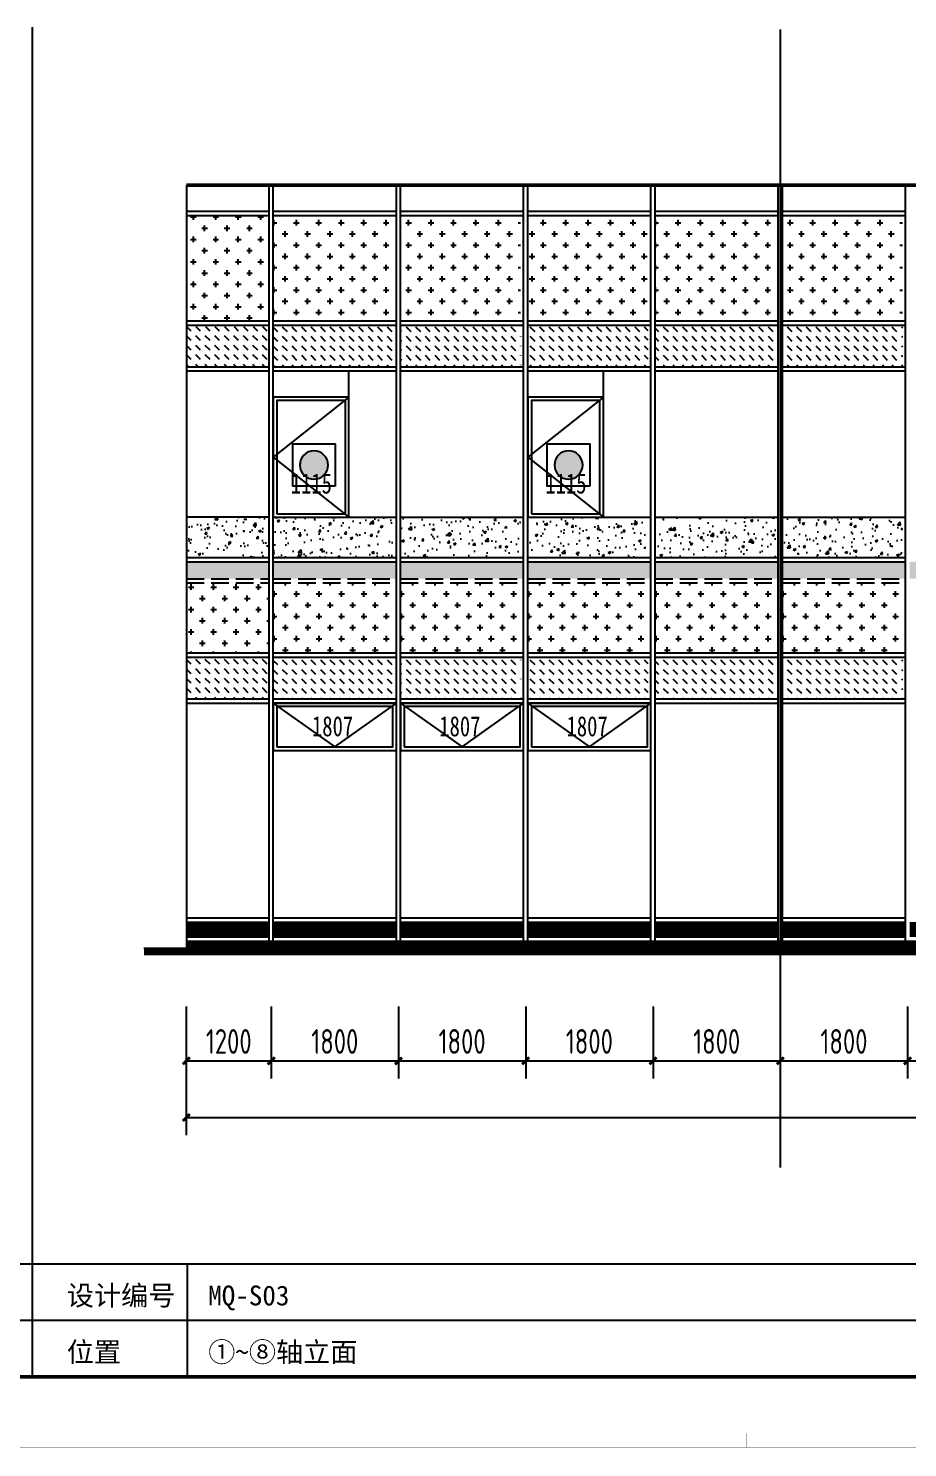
# Model space of a CAD drawing. Extents: x -280168 to 205214, y -148835 to -64913.
# Drawn here: x -164164 to -151731, y -148835 to -128747 of the extents above; entities that cross this region are included whole.
import ezdxf

# ---------------------------------------------------------------- set-up
doc = ezdxf.new("R2010")
doc.units = 0
doc.header["$LTSCALE"] = 1000
doc.header["$MEASUREMENT"] = 0
doc.linetypes.add('ACAD_ISO05W100', pattern=[34, 24, -3, 0.5, -3, 0.5, -3])
doc.linetypes.add('DASH', pattern=[0.35, 0.25, -0.1])
for name, color, linetype in [('01-标注_尺寸', 124, 'Continuous'), ('02-TEXT_标注', 130, 'Continuous'), ('05-填充_156', 156, 'Continuous'), ('05-填充_18', 18, 'Continuous'), ('05-填充_天正', 14, 'Continuous'), ('A-0-图名图例', 2, 'Continuous'), ('A-C_玻璃幕墙', 140, 'Continuous'), ('A-C_窗', 140, 'Continuous'), ('A-SE-MAT', 9, 'Continuous'), ('E-立面轮廓', 241, 'Continuous')]:
    doc.layers.add(name, color=color, linetype=linetype)
doc.layers.add('04-不打印_辅助线', color=165, linetype='Continuous', plot=False)
doc.styles.add('_TCH_AXIS', font='STXIHEI_0.TTF', dxfattribs={"width": 0.75})
doc.styles.add('_TCH_DIM_T3', font='ros1.shx', dxfattribs={"width": 0.85, "bigfont": 'jd.shx'})
doc.styles.get("Standard").update_dxf_attribs({"font": 'STXIHEI_0.TTF', "width": 0.75})
doc.dimstyles.new('_TCH_ARCH&&100', dxfattribs={"dimtxt": 350, "dimasz": 100, "dimexe": 250, "dimexo": 300, "dimgap": 100, "dimtad": 1, "dimdec": 0, "dimzin": 0, "dimdsep": 46, "dimtxsty": '_TCH_DIM_T3', "dimblk": 'ARCHTICK', "dimcen": 0.09, "dimclrt": 7, "dimazin": 2, "dimtfac": 1, "dimtdec": 0, "dimtix": 1, "dimtmove": 2, "dimatfit": 3, "dimfxl": 0, "dimtolj": 1, "dimtzin": 0, "dimarcsym": 0})
pattern_1 = [(315, (-156128.72, 163512.89), (134.70384, -3e-14), [95.25, -95.25])]
pattern_2 = [(315, (-250167.7, 25586.8), (134.70384, -3e-14), [95.25, -95.25])]

# ---------------------------------------------------------------- blocks, each defined once
blk = doc.blocks.new('*U445')
at = {"layer": '05-填充_18', "const_width": 210}
blk.add_lwpolyline([(-870, 0), (870, 0)], dxfattribs=at)
blk = doc.blocks.new('*U446')
at = {"color": 0, "linetype": 'ByBlock', "lineweight": -2, "transparency": 16777216}
for p in [(-27000, 0), (-25200, 0), (-23400, 0), (-21600, 0), (-19800, 0), (-18000, 0)]:
    blk.add_blockref('*U445', p, dxfattribs=at)
blk = doc.blocks.new('*U429')
at = {"layer": 'A-C_玻璃幕墙'}
for p, q in [((-870, 30), (870, 30)), ((-870, -30), (870, -30))]:
    blk.add_line(p, q, dxfattribs=at)
blk = doc.blocks.new('*U430')
at = {"layer": 'A-C_玻璃幕墙', "color": 0, "linetype": 'ByBlock', "lineweight": -2, "transparency": 16777216}
for p in [(-32400, 0), (-30600, 0), (-28800, 0), (-27000, 0), (-25200, 0)]:
    blk.add_blockref('*U429', p, dxfattribs=at)
blk = doc.blocks.new('*U431')
at = {"layer": 'A-C_玻璃幕墙'}
for p, q in [((-870, 30), (870, 30)), ((-870, -30), (870, -30))]:
    blk.add_line(p, q, dxfattribs=at)
blk = doc.blocks.new('*U432')
at = {"layer": 'A-C_玻璃幕墙', "color": 0, "linetype": 'ByBlock', "lineweight": -2, "transparency": 16777216}
for p in [(-32400, 0), (-30600, 0), (-28800, 0), (-27000, 0), (-25200, 0)]:
    blk.add_blockref('*U431', p, dxfattribs=at)
blk = doc.blocks.new('*U433')
at = {"layer": 'A-C_玻璃幕墙'}
for p, q in [((-870, 30), (870, 30)), ((-870, -30), (870, -30))]:
    blk.add_line(p, q, dxfattribs=at)
blk = doc.blocks.new('*U434')
at = {"layer": 'A-C_玻璃幕墙', "color": 0, "linetype": 'ByBlock', "lineweight": -2, "transparency": 16777216}
for p in [(-32400, 0), (-30600, 0), (-28800, 0), (-27000, 0), (-25200, 0)]:
    blk.add_blockref('*U433', p, dxfattribs=at)
blk = doc.blocks.new('*U411')
at = {"layer": 'A-C_玻璃幕墙'}
for p, q in [((-870, 30), (870, 30)), ((-870, -30), (870, -30))]:
    blk.add_line(p, q, dxfattribs=at)
blk = doc.blocks.new('*U412')
at = {"layer": 'A-C_玻璃幕墙', "color": 0, "linetype": 'ByBlock', "lineweight": -2, "transparency": 16777216}
for p in [(-32400, 0), (-30600, 0), (-28800, 0), (-27000, 0), (-25200, 0)]:
    blk.add_blockref('*U411', p, dxfattribs=at)
blk = doc.blocks.new('*U413')
at = {"layer": 'A-C_玻璃幕墙'}
for p, q in [((-870, 30), (870, 30)), ((-870, -30), (870, -30))]:
    blk.add_line(p, q, dxfattribs=at)
blk = doc.blocks.new('*U414')
at = {"layer": 'A-C_玻璃幕墙', "color": 0, "linetype": 'ByBlock', "lineweight": -2, "transparency": 16777216}
for p in [(-32400, 0), (-30600, 0), (-28800, 0), (-27000, 0), (-25200, 0)]:
    blk.add_blockref('*U413', p, dxfattribs=at)
blk = doc.blocks.new('*U415')
at = {"layer": 'A-C_玻璃幕墙'}
for p, q in [((-870, 30), (870, 30)), ((-870, -30), (870, -30))]:
    blk.add_line(p, q, dxfattribs=at)
blk = doc.blocks.new('*U416')
at = {"layer": 'A-C_玻璃幕墙', "color": 0, "linetype": 'ByBlock', "lineweight": -2, "transparency": 16777216}
for p in [(-32400, 0), (-30600, 0), (-28800, 0), (-27000, 0), (-25200, 0)]:
    blk.add_blockref('*U415', p, dxfattribs=at)
blk = doc.blocks.new('*U417')
at = {"layer": 'A-C_玻璃幕墙'}
blk.add_line((-870, 0), (870, 0), dxfattribs=at)
blk = doc.blocks.new('*U418')
at = {"layer": 'A-C_玻璃幕墙', "color": 0, "linetype": 'ByBlock', "lineweight": -2, "transparency": 16777216}
for p in [(-32400, 0), (-30600, 0), (-28800, 0), (-27000, 0), (-25200, 0)]:
    blk.add_blockref('*U417', p, dxfattribs=at)
blk = doc.blocks.new('*U419')
at = {"layer": '05-填充_156'}
h = blk.add_hatch(dxfattribs=at)
h.set_pattern_fill('CROSS', color=136, scale=100)
h.set_pattern_definition([(0, (-156128.72, 157902.89), (158.75, 158.75), [79.375, -238.125]), (90, (-156089.03, 157863.2), (-158.75, 158.75), [79.375, -238.125])])
h.paths.add_polyline_path([(-1320, 920), (378, 920), (378, -570), (-1320, -570)])
blk = doc.blocks.new('*U420')
at = {"color": 0, "linetype": 'ByBlock', "lineweight": -2, "transparency": 16777216}
for p in [(-32400, 0), (-30600, 0), (-28800, 0), (-27000, 0), (-25200, 0)]:
    blk.add_blockref('*U419', p, dxfattribs=at)
blk = doc.blocks.new('*U421')
at = {"layer": '05-填充_156'}
h = blk.add_hatch(dxfattribs=at)
h.set_pattern_fill('DASH', color=256, scale=100, angle=315)
h.set_pattern_definition(pattern_1)
h.paths.add_polyline_path([(-420, 310), (1278, 310), (1278, -280), (-420, -280)])
blk = doc.blocks.new('*U422')
at = {"color": 0, "linetype": 'ByBlock', "lineweight": -2, "transparency": 16777216}
for p in [(-32400, 0), (-30600, 0), (-28800, 0), (-27000, 0), (-25200, 0)]:
    blk.add_blockref('*U421', p, dxfattribs=at)
blk = doc.blocks.new('*U407')
at = {"layer": '05-填充_156'}
h = blk.add_hatch(dxfattribs=at)
h.set_pattern_fill('DASH', color=256, scale=100, angle=315)
h.set_pattern_definition(pattern_1)
h.paths.add_polyline_path([(-420, 310), (1278, 310), (1278, -280), (-420, -280)])
blk = doc.blocks.new('*U408')
at = {"color": 0, "linetype": 'ByBlock', "lineweight": -2, "transparency": 16777216}
for p in [(-32400, 0), (-30600, 0), (-28800, 0), (-27000, 0), (-25200, 0)]:
    blk.add_blockref('*U407', p, dxfattribs=at)
blk = doc.blocks.new('*U409')
at = {"layer": '05-填充_天正'}
h = blk.add_hatch(dxfattribs=at)
h.set_pattern_fill('AR-CONC', color=256, scale=200)
h.set_pattern_definition([(50, (-156128.72, 161537.9), (364.36934, -31.87817), [38.1, -419.1]), (355, (-156128.72, 161537.9), (-70.48565, 382.1133), [30.48, -335.28]), (100.451, (-156098.36, 161535.23), (293.885, 350.2334), [32.38, -356.18]), (46.1842, (-156128.7, 161639.5), (542.1581, -84.0847), [57.15, -628.65]), (96.6356, (-156083.54, 161632.5), (474.8085, 494.8511), [48.57, -534.27]), (351.184, (-156128.7, 161639.5), (474.8092, 494.8502), [45.72, -502.92]), (21, (-156077.92, 161614.1), (303.22976, -204.53104), [38.1, -419.1]), (326, (-156077.92, 161614.1), (123.60406, 368.37593), [30.48, -335.28]), (71.4514, (-156052.65, 161597.04), (426.833, 163.8457), [32.38, -356.18]), (37.5, (-156128.72, 161537.89), (6.17721, 169.11008), [0, -331.216, 0, -340.36, 0, -336.55]), (7.5, (-156128.72, 161537.89), (133.63933, 200.36115), [0, -194.056, 0, -323.596, 0, -128.27]), (327.5, (-156242, 161537.89), (271.18119, -11.45749), [0, -127, 0, -396.24, 0, -525.78]), (317.5, (-156292.8, 161537.89), (296.25836, 50.85298), [0, -165.1, 0, -263.144, 0, -373.38])])
h.paths.add_polyline_path([(-420, 285), (1278, 285), (1278, -285), (-420, -285)])
blk = doc.blocks.new('*U410')
at = {"color": 0, "linetype": 'ByBlock', "lineweight": -2, "transparency": 16777216}
for p in [(-32400, 0), (-30600, 0), (-28800, 0), (-27000, 0), (-25200, 0)]:
    blk.add_blockref('*U409', p, dxfattribs=at)
blk = doc.blocks.new('A$C649D47EF')
for points in [[(-1735, 0), (5, 0), (5, 670), (-1735, 670)], [(-1685, 50), (-45, 50), (-45, 620), (-1685, 620)]]:
    blk.add_lwpolyline(points, close=True)
for points in [[(-1735, 670), (-865, 50)], [(-865, 50), (5, 670)]]:
    blk.add_lwpolyline(points)
at = {"layer": '04-不打印_辅助线', "width": 0.75}
blk.add_text('1807', height=285.4, dxfattribs=at).set_placement((-1188, 199))
blk = doc.blocks.new('*U441')
at = {"layer": 'A-C_窗'}
blk.add_blockref('A$C649D47EF', (865, -335), dxfattribs=at)
blk = doc.blocks.new('*U442')
at = {"color": 0, "linetype": 'ByBlock', "lineweight": -2, "transparency": 16777216}
for p in [(0, 0), (1800, 0), (3600, 0)]:
    blk.add_blockref('*U441', p, dxfattribs=at)
blk = doc.blocks.new('消防救援窗口标志')
at = {"layer": 'A-SE-MAT'}
h = blk.add_hatch(color=1, dxfattribs=at)
h.dxf.hatch_style = 1
edge = h.paths.add_edge_path()
edge.add_arc((1413360, -341824), 200, 0, 360)
at = {"layer": 'A-SE-MAT', "color": 1}
blk.add_lwpolyline([(1413060, -342124), (1413660, -342124), (1413660, -341524), (1413060, -341524)], close=True, dxfattribs=at)
blk.add_circle((1413360, -341824), 200, dxfattribs=at)
blk = doc.blocks.new('A$C4C172B7F')
for points in [[(-1770, -2075), (-700, -2075), (-700, -375), (-1770, -375)], [(-1720, -2025), (-750, -2025), (-750, -425), (-1720, -425)]]:
    blk.add_lwpolyline(points, close=True)
blk.add_lwpolyline([(-700, -375), (-1770, -1225), (-700, -2075)])
at = {"layer": 'A-SE-MAT', "extrusion": (0, 0, -1), "zscale": -1}
blk.add_blockref('消防救援窗口标志', (-1412165, 340488), dxfattribs=at)
at = {"layer": '04-不打印_辅助线', "width": 0.75}
blk.add_text('1115', height=285.4, dxfattribs=at).set_placement((-1523, -1740))
blk = doc.blocks.new('*U447')
at = {"layer": 'A-C_玻璃幕墙'}
for p, q in [((-870, 30), (870, 30)), ((-870, -30), (870, -30))]:
    blk.add_line(p, q, dxfattribs=at)
blk = doc.blocks.new('*U448')
at = {"layer": 'A-C_玻璃幕墙', "color": 0, "linetype": 'ByBlock', "lineweight": -2, "transparency": 16777216}
for p in [(-27000, 0), (-25200, 0), (-23400, 0), (-21600, 0), (-19800, 0)]:
    blk.add_blockref('*U447', p, dxfattribs=at)
blk = doc.blocks.new('*U449')
at = {"layer": 'A-C_玻璃幕墙'}
for p, q in [((-870, 30), (870, 30)), ((-870, -30), (870, -30))]:
    blk.add_line(p, q, dxfattribs=at)
blk = doc.blocks.new('*U450')
at = {"layer": 'A-C_玻璃幕墙', "color": 0, "linetype": 'ByBlock', "lineweight": -2, "transparency": 16777216}
for p in [(-27000, 0), (-25200, 0), (-23400, 0), (-21600, 0), (-19800, 0)]:
    blk.add_blockref('*U449', p, dxfattribs=at)
blk = doc.blocks.new('图框-A1')
for points, const_width in [([(0, 0), (841, 0), (841, 594), (0, 594)], 0.05), ([(766, 584), (25, 584), (25, 10), (766, 10)], 0.5)]:
    blk.add_lwpolyline(points, close=True, dxfattribs=dict(const_width=const_width))
at = {"const_width": 0.05}
blk.add_lwpolyline([(420.5, 0), (420.5, 2)], dxfattribs=at)
blk = doc.blocks.new('_ArchTick')
at = {"color": 0, "linetype": 'ByBlock', "const_width": 0.4}
blk.add_lwpolyline([(-0.5, -0.5), (0.5, 0.5)], dxfattribs=at)
blk = doc.blocks.new('*D1177')
at = {"layer": '01-标注_尺寸', "color": 0, "lineweight": -2, "transparency": 16777216}
for p, q in [((-161931, -142592), (-161931, -143611)), ((-160731, -142592), (-160731, -143611)), ((-161931, -143361), (-160731, -143361))]:
    blk.add_line(p, q, dxfattribs=at)
at = {"layer": 'Defpoints', "color": 0, "transparency": 16777216}
for p in [(-161931, -142292), (-160731, -142292), (-160731, -143361)]:
    blk.add_point(p, dxfattribs=at)
at = {"layer": '01-标注_尺寸', "color": 0, "lineweight": -2, "transparency": 16777216, "xscale": 100, "yscale": 100, "zscale": 100, "rotation": 180}
blk.add_blockref('_ArchTick', (-161931, -143361), dxfattribs=at)
at = {"layer": '01-标注_尺寸', "color": 0, "lineweight": -2, "transparency": 16777216, "xscale": 100, "yscale": 100, "zscale": 100}
blk.add_blockref('_ArchTick', (-160731, -143361), dxfattribs=at)
at = {"layer": '01-标注_尺寸', "color": 7, "transparency": 16777216, "insert": (-161331, -143086), "char_height": 350, "attachment_point": 5, "style": '_TCH_DIM_T3'}
blk.add_mtext('\\A1;1200', dxfattribs=at)
blk = doc.blocks.new('*D1178')
at = {"layer": '01-标注_尺寸', "color": 0, "lineweight": -2, "transparency": 16777216}
for p, q in [((-160731, -142592), (-160731, -143611)), ((-158931, -142592), (-158931, -143611)), ((-160731, -143361), (-158931, -143361))]:
    blk.add_line(p, q, dxfattribs=at)
at = {"layer": 'Defpoints', "color": 0, "transparency": 16777216}
for p in [(-160731, -142292), (-158931, -142292), (-158931, -143361)]:
    blk.add_point(p, dxfattribs=at)
at = {"layer": '01-标注_尺寸', "color": 0, "lineweight": -2, "transparency": 16777216, "xscale": 100, "yscale": 100, "zscale": 100, "rotation": 180}
blk.add_blockref('_ArchTick', (-160731, -143361), dxfattribs=at)
at = {"layer": '01-标注_尺寸', "color": 0, "lineweight": -2, "transparency": 16777216, "xscale": 100, "yscale": 100, "zscale": 100}
blk.add_blockref('_ArchTick', (-158931, -143361), dxfattribs=at)
at = {"layer": '01-标注_尺寸', "color": 7, "transparency": 16777216, "insert": (-159831, -143086), "char_height": 350, "attachment_point": 5, "style": '_TCH_DIM_T3'}
blk.add_mtext('\\A1;1800', dxfattribs=at)
blk = doc.blocks.new('*D1179')
at = {"layer": '01-标注_尺寸', "color": 0, "lineweight": -2, "transparency": 16777216}
for p, q in [((-158931, -142592), (-158931, -143611)), ((-157131, -142592), (-157131, -143611)), ((-158931, -143361), (-157131, -143361))]:
    blk.add_line(p, q, dxfattribs=at)
at = {"layer": 'Defpoints', "color": 0, "transparency": 16777216}
for p in [(-158931, -142292), (-157131, -142292), (-157131, -143361)]:
    blk.add_point(p, dxfattribs=at)
at = {"layer": '01-标注_尺寸', "color": 0, "lineweight": -2, "transparency": 16777216, "xscale": 100, "yscale": 100, "zscale": 100, "rotation": 180}
blk.add_blockref('_ArchTick', (-158931, -143361), dxfattribs=at)
at = {"layer": '01-标注_尺寸', "color": 0, "lineweight": -2, "transparency": 16777216, "xscale": 100, "yscale": 100, "zscale": 100}
blk.add_blockref('_ArchTick', (-157131, -143361), dxfattribs=at)
at = {"layer": '01-标注_尺寸', "color": 7, "transparency": 16777216, "insert": (-158031, -143086), "char_height": 350, "attachment_point": 5, "style": '_TCH_DIM_T3'}
blk.add_mtext('\\A1;1800', dxfattribs=at)
blk = doc.blocks.new('*D1180')
at = {"layer": '01-标注_尺寸', "color": 0, "lineweight": -2, "transparency": 16777216}
for p, q in [((-157131, -142592), (-157131, -143611)), ((-155331, -142592), (-155331, -143611)), ((-157131, -143361), (-155331, -143361))]:
    blk.add_line(p, q, dxfattribs=at)
at = {"layer": 'Defpoints', "color": 0, "transparency": 16777216}
for p in [(-157131, -142292), (-155331, -142292), (-155331, -143361)]:
    blk.add_point(p, dxfattribs=at)
at = {"layer": '01-标注_尺寸', "color": 0, "lineweight": -2, "transparency": 16777216, "xscale": 100, "yscale": 100, "zscale": 100, "rotation": 180}
blk.add_blockref('_ArchTick', (-157131, -143361), dxfattribs=at)
at = {"layer": '01-标注_尺寸', "color": 0, "lineweight": -2, "transparency": 16777216, "xscale": 100, "yscale": 100, "zscale": 100}
blk.add_blockref('_ArchTick', (-155331, -143361), dxfattribs=at)
at = {"layer": '01-标注_尺寸', "color": 7, "transparency": 16777216, "insert": (-156231, -143086), "char_height": 350, "attachment_point": 5, "style": '_TCH_DIM_T3'}
blk.add_mtext('\\A1;1800', dxfattribs=at)
blk = doc.blocks.new('*D1181')
at = {"layer": '01-标注_尺寸', "color": 0, "lineweight": -2, "transparency": 16777216}
for p, q in [((-155331, -142592), (-155331, -143611)), ((-153531, -142592), (-153531, -143611)), ((-155331, -143361), (-153531, -143361))]:
    blk.add_line(p, q, dxfattribs=at)
at = {"layer": 'Defpoints', "color": 0, "transparency": 16777216}
for p in [(-155331, -142292), (-153531, -142292), (-153531, -143361)]:
    blk.add_point(p, dxfattribs=at)
at = {"layer": '01-标注_尺寸', "color": 0, "lineweight": -2, "transparency": 16777216, "xscale": 100, "yscale": 100, "zscale": 100, "rotation": 180}
blk.add_blockref('_ArchTick', (-155331, -143361), dxfattribs=at)
at = {"layer": '01-标注_尺寸', "color": 0, "lineweight": -2, "transparency": 16777216, "xscale": 100, "yscale": 100, "zscale": 100}
blk.add_blockref('_ArchTick', (-153531, -143361), dxfattribs=at)
at = {"layer": '01-标注_尺寸', "color": 7, "transparency": 16777216, "insert": (-154431, -143086), "char_height": 350, "attachment_point": 5, "style": '_TCH_DIM_T3'}
blk.add_mtext('\\A1;1800', dxfattribs=at)
blk = doc.blocks.new('*D1182')
at = {"layer": '01-标注_尺寸', "color": 0, "lineweight": -2, "transparency": 16777216}
for p, q in [((-153531, -142592), (-153531, -143611)), ((-151731, -142592), (-151731, -143611)), ((-153531, -143361), (-151731, -143361))]:
    blk.add_line(p, q, dxfattribs=at)
at = {"layer": 'Defpoints', "color": 0, "transparency": 16777216}
for p in [(-153531, -142292), (-151731, -142292), (-151731, -143361)]:
    blk.add_point(p, dxfattribs=at)
at = {"layer": '01-标注_尺寸', "color": 0, "lineweight": -2, "transparency": 16777216, "xscale": 100, "yscale": 100, "zscale": 100, "rotation": 180}
blk.add_blockref('_ArchTick', (-153531, -143361), dxfattribs=at)
at = {"layer": '01-标注_尺寸', "color": 0, "lineweight": -2, "transparency": 16777216, "xscale": 100, "yscale": 100, "zscale": 100}
blk.add_blockref('_ArchTick', (-151731, -143361), dxfattribs=at)
at = {"layer": '01-标注_尺寸', "color": 7, "transparency": 16777216, "insert": (-152631, -143086), "char_height": 350, "attachment_point": 5, "style": '_TCH_DIM_T3'}
blk.add_mtext('\\A1;1800', dxfattribs=at)
blk = doc.blocks.new('*D1183')
at = {"layer": '01-标注_尺寸', "color": 0, "lineweight": -2, "transparency": 16777216}
for p, q in [((-151731, -142592), (-151731, -143611)), ((-149931, -142592), (-149931, -143611)), ((-151731, -143361), (-149931, -143361))]:
    blk.add_line(p, q, dxfattribs=at)
at = {"layer": 'Defpoints', "color": 0, "transparency": 16777216}
for p in [(-151731, -142292), (-149931, -142292), (-149931, -143361)]:
    blk.add_point(p, dxfattribs=at)
at = {"layer": '01-标注_尺寸', "color": 0, "lineweight": -2, "transparency": 16777216, "xscale": 100, "yscale": 100, "zscale": 100, "rotation": 180}
blk.add_blockref('_ArchTick', (-151731, -143361), dxfattribs=at)
at = {"layer": '01-标注_尺寸', "color": 0, "lineweight": -2, "transparency": 16777216, "xscale": 100, "yscale": 100, "zscale": 100}
blk.add_blockref('_ArchTick', (-149931, -143361), dxfattribs=at)
at = {"layer": '01-标注_尺寸', "color": 7, "transparency": 16777216, "insert": (-150831, -143086), "char_height": 350, "attachment_point": 5, "style": '_TCH_DIM_T3'}
blk.add_mtext('\\A1;1800', dxfattribs=at)
blk = doc.blocks.new('*D1198')
at = {"layer": '01-标注_尺寸', "color": 0, "lineweight": -2, "transparency": 16777216}
for p, q in [((-161931, -142916), (-161931, -144411)), ((-125631, -142916), (-125631, -144411)), ((-161931, -144161), (-125631, -144161))]:
    blk.add_line(p, q, dxfattribs=at)
at = {"layer": 'Defpoints', "color": 0, "transparency": 16777216}
for p in [(-161931, -142616), (-125631, -142616), (-125631, -144161)]:
    blk.add_point(p, dxfattribs=at)
at = {"layer": '01-标注_尺寸', "color": 0, "lineweight": -2, "transparency": 16777216, "xscale": 100, "yscale": 100, "zscale": 100, "rotation": 180}
blk.add_blockref('_ArchTick', (-161931, -144161), dxfattribs=at)
at = {"layer": '01-标注_尺寸', "color": 0, "lineweight": -2, "transparency": 16777216, "xscale": 100, "yscale": 100, "zscale": 100}
blk.add_blockref('_ArchTick', (-125631, -144161), dxfattribs=at)
at = {"layer": '01-标注_尺寸', "color": 7, "transparency": 16777216, "insert": (-143781, -143886), "char_height": 350, "attachment_point": 5, "style": '_TCH_DIM_T3'}
blk.add_mtext('\\A1;36300', dxfattribs=at)

msp = doc.modelspace()

# ---------------------------------------------------------------- hatches: boundary and pattern name
at = {"layer": '05-填充_156'}
h = msp.add_hatch(dxfattribs=at)
h.set_pattern_fill('CROSS', color=136, scale=100)
h.set_pattern_definition([(0, (-317287.57, 25586.8), (158.75, 158.75), [79.375, -238.125]), (90, (-317247.89, 25547.12), (-158.75, 158.75), [79.375, -238.125])])
h.paths.add_polyline_path([(-161930.9, -131396.1), (-161930.9, -132886.1), (-160760.9, -132886.1), (-160760.9, -131396.1)])
h = msp.add_hatch(dxfattribs=at)
h.set_pattern_fill('DASH', color=256, scale=100, angle=315)
h.set_pattern_definition(pattern_2)
h.paths.add_polyline_path([(-161930.9, -132966.1), (-161930.9, -133536.1), (-160760.9, -133536.1), (-160760.9, -132966.1)])
h = msp.add_hatch(dxfattribs=at)
h.set_pattern_fill('DASH', color=256, scale=100, angle=315)
h.set_pattern_definition([(315, (0, 0), (134.70384, -3e-14), [95.25, -95.25])])
h.paths.add_polyline_path([(-161930.9, -136536.1), (-160760.9, -136536.1), (-160760.9, -136296.1), (-161930.9, -136296.1)])
h.paths.add_polyline_path([(-160700.9, -136536.1), (-158960.9, -136536.1), (-158960.9, -136296.1), (-160700.9, -136296.1)])
h.paths.add_polyline_path([(-158900.9, -136536.1), (-157160.9, -136536.1), (-157160.9, -136296.1), (-158900.9, -136296.1)])
h.paths.add_polyline_path([(-157100.9, -136536.1), (-155360.9, -136536.1), (-155360.9, -136296.1), (-157100.9, -136296.1)])
h.paths.add_polyline_path([(-155300.9, -136536.1), (-153560.9, -136536.1), (-153560.9, -136296.1), (-155300.9, -136296.1)])
h.paths.add_polyline_path([(-153500.9, -136536.1), (-151760.9, -136536.1), (-151760.9, -136296.1), (-153500.9, -136296.1)])
h.paths.add_polyline_path([(-151700.9, -136536.1), (-149960.9, -136536.1), (-149960.9, -136296.1), (-151700.9, -136296.1)])
h.paths.add_polyline_path([(-149900.9, -136536.1), (-148160.9, -136536.1), (-148160.9, -136296.1), (-149900.9, -136296.1)])
h.paths.add_polyline_path([(-148100.9, -136536.1), (-146360.9, -136536.1), (-146360.9, -136296.1), (-148100.9, -136296.1)])
h.paths.add_polyline_path([(-146300.9, -136536.1), (-144560.9, -136536.1), (-144560.9, -136296.1), (-146300.9, -136296.1)])
h.paths.add_polyline_path([(-144500.9, -136536.1), (-142760.9, -136536.1), (-142760.9, -136296.1), (-144500.9, -136296.1)])
h.paths.add_polyline_path([(-142700.9, -136536.1), (-140960.9, -136536.1), (-140960.9, -136296.1), (-142700.9, -136296.1)])
h.paths.add_polyline_path([(-140900.9, -136536.1), (-139160.9, -136536.1), (-139160.9, -136296.1), (-140900.9, -136296.1)])
h.paths.add_polyline_path([(-139100.9, -136536.1), (-137360.9, -136536.1), (-137360.9, -136296.1), (-139100.9, -136296.1)])
h.paths.add_polyline_path([(-137300.9, -136536.1), (-135560.9, -136536.1), (-135560.9, -136296.1), (-137300.9, -136296.1)])
h.paths.add_polyline_path([(-135500.9, -136536.1), (-133760.9, -136536.1), (-133760.9, -136296.1), (-135500.9, -136296.1)])
h.paths.add_polyline_path([(-133700.9, -136536.1), (-131960.9, -136536.1), (-131960.9, -136296.1), (-133700.9, -136296.1)])
h.paths.add_polyline_path([(-131900.9, -136536.1), (-130160.9, -136536.1), (-130160.9, -136296.1), (-131900.9, -136296.1)])
h.paths.add_polyline_path([(-130100.9, -136536.1), (-128360.9, -136536.1), (-128360.9, -136296.1), (-130100.9, -136296.1)])
h.paths.add_polyline_path([(-128300.9, -136536.1), (-126560.9, -136536.1), (-126560.9, -136296.1), (-128300.9, -136296.1)])
h.paths.add_polyline_path([(-126500.9, -136536.1), (-125630.9, -136536.1), (-125630.9, -136296.1), (-126500.9, -136296.1)])
h = msp.add_hatch(dxfattribs=at)
h.set_pattern_fill('CROSS', color=136, scale=100)
h.set_pattern_definition([(0, (-250167.7, 25586.8), (158.75, 158.75), [79.375, -238.125]), (90, (-250128.01, 25547.12), (-158.75, 158.75), [79.375, -238.125])])
h.paths.add_polyline_path([(-160760.9, -136596.1), (-161930.9, -136596.1), (-161930.9, -137586.1), (-160760.9, -137586.1)])
h = msp.add_hatch(dxfattribs=at)
h.set_pattern_fill('CROSS', color=136, scale=100)
h.set_pattern_definition([(0, (-315509.57, 20886.8), (158.75, 158.75), [79.375, -238.125]), (90, (-315469.89, 20847.12), (-158.75, 158.75), [79.375, -238.125])])
h.paths.add_polyline_path([(-159002.9, -136596.1), (-160700.9, -136596.1), (-160700.9, -137586.1), (-159002.9, -137586.1)])
h = msp.add_hatch(dxfattribs=at)
h.set_pattern_fill('CROSS', color=136, scale=100)
h.set_pattern_definition([(0, (-313709.57, 20886.8), (158.75, 158.75), [79.375, -238.125]), (90, (-313669.89, 20847.12), (-158.75, 158.75), [79.375, -238.125])])
h.paths.add_polyline_path([(-157202.9, -136596.1), (-158900.9, -136596.1), (-158900.9, -137586.1), (-157202.9, -137586.1)])
h = msp.add_hatch(dxfattribs=at)
h.set_pattern_fill('CROSS', color=136, scale=100)
h.set_pattern_definition([(0, (-311909.57, 20886.8), (158.75, 158.75), [79.375, -238.125]), (90, (-311869.89, 20847.12), (-158.75, 158.75), [79.375, -238.125])])
h.paths.add_polyline_path([(-155402.9, -136596.1), (-157100.9, -136596.1), (-157100.9, -137586.1), (-155402.9, -137586.1)])
h = msp.add_hatch(dxfattribs=at)
h.set_pattern_fill('CROSS', color=136, scale=100)
h.set_pattern_definition([(0, (-310109.57, 20886.8), (158.75, 158.75), [79.375, -238.125]), (90, (-310069.89, 20847.12), (-158.75, 158.75), [79.375, -238.125])])
h.paths.add_polyline_path([(-153602.9, -136596.1), (-155300.9, -136596.1), (-155300.9, -137586.1), (-153602.9, -137586.1)])
h = msp.add_hatch(dxfattribs=at)
h.set_pattern_fill('CROSS', color=136, scale=100)
h.set_pattern_definition([(0, (-308309.57, 20886.8), (158.75, 158.75), [79.375, -238.125]), (90, (-308269.89, 20847.12), (-158.75, 158.75), [79.375, -238.125])])
h.paths.add_polyline_path([(-151802.9, -136596.1), (-153500.9, -136596.1), (-153500.9, -137586.1), (-151802.9, -137586.1)])
h = msp.add_hatch(dxfattribs=at)
h.set_pattern_fill('DASH', color=256, scale=100, angle=315)
h.set_pattern_definition(pattern_2)
h.paths.add_polyline_path([(-161930.9, -137666.1), (-161930.9, -138236.1), (-160760.9, -138236.1), (-160760.9, -137666.1)])
at = {"layer": '05-填充_天正'}
h = msp.add_hatch(dxfattribs=at)
h.set_pattern_fill('AR-CONC', color=256, scale=200)
h.set_pattern_definition([(50, (-318722.18, 25586.8), (364.36934, -31.87817), [38.1, -419.1]), (355, (-318722.2, 25586.8), (-70.48565, 382.1133), [30.48, -335.28]), (100.451, (-318691.82, 25584.15), (293.885, 350.2334), [32.38, -356.18]), (46.1842, (-318722.2, 25688.4), (542.1581, -84.0847), [57.15, -628.65]), (96.6356, (-318677, 25681.4), (474.8085, 494.8511), [48.57, -534.27]), (351.184, (-318722.2, 25688.4), (474.8092, 494.8502), [45.72, -502.92]), (21, (-318671.38, 25663), (303.22976, -204.53104), [38.1, -419.1]), (326, (-318671.4, 25663), (123.60406, 368.37593), [30.48, -335.28]), (71.4514, (-318646.1, 25645.96), (426.833, 163.8457), [32.38, -356.18]), (37.5, (-318722.18, 25586.8), (6.17721, 169.11008), [0, -331.216, 0, -340.36, 0, -336.55]), (7.5, (-318722.18, 25586.8), (133.63933, 200.36115), [0, -194.056, 0, -323.596, 0, -128.27]), (327.5, (-318835.47, 25586.8), (271.18119, -11.45749), [0, -127, 0, -396.24, 0, -525.78]), (317.5, (-318886.27, 25586.8), (296.25836, 50.85298), [0, -165.1, 0, -263.144, 0, -373.38])])
h.paths.add_polyline_path([(-161930.9, -135666.1), (-161930.9, -136236.1), (-160760.9, -136236.1), (-160760.9, -135666.1)])

# ---------------------------------------------------------------- linework, layer by layer
at = {"layer": '02-TEXT_标注', "linetype": 'ACAD_ISO05W100'}
msp.add_line((-161921.2, -146232.1), (-161921.2, -147832.1), dxfattribs=at)
at = {"layer": '04-不打印_辅助线'}
msp.add_line((-153530.9, -128762.6), (-153530.9, -144868.6), dxfattribs=at)
at = {"layer": '05-填充_18'}
for points, const_width in [([(-161930.9, -141501.1), (-160760.9, -141501.1)], 210), ([(-161930.9, -141716.1), (-125630.9, -141716.1)], 100)]:
    msp.add_lwpolyline(points, dxfattribs=dict(at, const_width=const_width))
at = {"layer": 'A-0-图名图例'}
for p, q in [((-164109.3, -128732.1), (-164109.3, -147832.1)), ((-193565.1, -146232.1), (-119465.1, -146232.1)), ((-193565.1, -147032.1), (-119465.1, -147032.1)), ((-193565.1, -147832.1), (-119465.1, -147832.1))]:
    msp.add_line(p, q, dxfattribs=at)
at = {"layer": 'A-C_玻璃幕墙'}
for p, q in [((-160760.9, -141666.1), (-160760.9, -130966.1)), ((-160700.9, -141666.1), (-160700.9, -130966.1)), ((-158960.9, -141666.1), (-158960.9, -130966.1)), ((-158900.9, -141666.1), (-158900.9, -130966.1)), ((-157160.9, -141666.1), (-157160.9, -130966.1)), ((-157100.9, -141666.1), (-157100.9, -130966.1)), ((-155360.9, -141666.1), (-155360.9, -130966.1)), ((-155300.9, -141666.1), (-155300.9, -130966.1)), ((-153560.9, -141666.1), (-153560.9, -130966.1)), ((-153500.9, -141666.1), (-153500.9, -130966.1)), ((-151760.9, -141666.1), (-151760.9, -130966.1)), ((-161930.9, -131336.1), (-160760.9, -131336.1)), ((-161930.9, -131396.1), (-160760.9, -131396.1)), ((-161930.9, -132886.1), (-160760.9, -132886.1)), ((-161930.9, -132946.1), (-160760.9, -132946.1)), ((-161930.9, -133536.1), (-160760.9, -133536.1)), ((-161930.9, -133596.1), (-160760.9, -133596.1)), ((-161930.9, -136236.1), (-160760.9, -136236.1)), ((-161930.9, -136296.1), (-160760.9, -136296.1)), ((-161930.9, -137586.1), (-160760.9, -137586.1)), ((-161930.9, -137646.1), (-160760.9, -137646.1)), ((-161930.9, -138236.1), (-160760.9, -138236.1)), ((-161930.9, -138296.1), (-160760.9, -138296.1)), ((-161930.9, -141336.1), (-160760.9, -141336.1)), ((-161930.9, -141396.1), (-160760.9, -141396.1)), ((-161930.9, -141606.1), (-160760.9, -141606.1)), ((-161930.9, -141666.1), (-160760.9, -141666.1))]:
    msp.add_line(p, q, dxfattribs=at)
at = {"layer": 'A-C_玻璃幕墙', "linetype": 'DASH'}
for p, q in [((-161930.9, -136536.1), (-160760.9, -136536.1)), ((-160700.9, -136536.1), (-158960.9, -136536.1)), ((-158900.9, -136536.1), (-157160.9, -136536.1)), ((-157100.9, -136536.1), (-155360.9, -136536.1)), ((-155300.9, -136536.1), (-153560.9, -136536.1)), ((-153500.9, -136536.1), (-151760.9, -136536.1)), ((-161930.9, -136596.1), (-160760.9, -136596.1)), ((-160700.9, -136596.1), (-158960.9, -136596.1)), ((-158900.9, -136596.1), (-157160.9, -136596.1)), ((-157100.9, -136596.1), (-155360.9, -136596.1)), ((-155300.9, -136596.1), (-153560.9, -136596.1)), ((-153500.9, -136596.1), (-151760.9, -136596.1))]:
    msp.add_line(p, q, dxfattribs=at)
at = {"layer": 'A-C_窗'}
for p, q in [((-161930.9, -130966.1), (-161930.9, -141766.1)), ((-159630.9, -135666.1), (-159630.9, -133596.1)), ((-156030.9, -135666.1), (-156030.9, -133596.1)), ((-160760.9, -135666.1), (-161930.9, -135666.1)), ((-161930.9, -141666.1), (-125630.9, -141666.1))]:
    msp.add_line(p, q, dxfattribs=at)
at = {"layer": 'E-立面轮廓'}
msp.add_line((-162530.9, -141766.1), (-125030.9, -141766.1), dxfattribs=at)
for points, const_width in [([(-125630.9, -130966.1), (-161930.9, -130966.1), (-161930.9, -130966.1)], 50), ([(-162530.9, -141816.1), (-125030.9, -141816.1)], 100)]:
    msp.add_lwpolyline(points, dxfattribs=dict(at, const_width=const_width))

# ---------------------------------------------------------------- block references
at = {"xscale": 100, "yscale": 100, "zscale": 100}
msp.add_blockref('图框-A1', (-196065.1, -148832.1), dxfattribs=at)
for name, p in [('*U420', (-126980.9, -132316.1)), ('*U422', (-127880.9, -133256.1)), ('*U410', (-127880.9, -135951.1)), ('*U408', (-127880.9, -137956.1)), ('*U442', (-159830.9, -138631.1)), ('*U446', (-132830.9, -141501.1))]:
    msp.add_blockref(name, p)
at = {"layer": 'A-C_玻璃幕墙'}
for name, p in [('*U412', (-127430.9, -131366.1)), ('*U414', (-127430.9, -132916.1)), ('*U434', (-127430.9, -133566.1)), ('*U418', (-127430.9, -135666.1)), ('*U416', (-127430.9, -136266.1)), ('*U432', (-127430.9, -137616.1)), ('*U430', (-127430.9, -138266.1)), ('*U448', (-132830.9, -141366.1)), ('*U450', (-132830.9, -141636.1))]:
    msp.add_blockref(name, p, dxfattribs=at)
at = {"layer": 'A-C_窗'}
for p in [(-158930.9, -133591.1), (-155330.9, -133591.1)]:
    msp.add_blockref('A$C4C172B7F', p, dxfattribs=at)

# ---------------------------------------------------------------- texts
at = {"layer": '02-TEXT_标注', "linetype": 'ACAD_ISO05W100', "style": '_TCH_AXIS'}
for s, p in [('设计编号', (-163621.2, -146822.1)), ('MQ-S03', (-161621.2, -146822.1)), ('位置', (-163621.2, -147622.1)), ('①~⑧轴立面', (-161621.2, -147622.1))]:
    msp.add_text(s, height=281.25, dxfattribs=at).set_placement(p)

# ---------------------------------------------------------------- dimensions: what is measured, and where the dimension line sits
at = {"layer": '01-标注_尺寸'}
for p1, p2, distance, picture, middle in [((-161930.9, -142292.5), (-160730.9, -142292.5), -1068.4, '*D1177', (-161330.9, -143085.8)), ((-160730.9, -142292.5), (-158930.9, -142292.5), -1068.4, '*D1178', (-159830.9, -143085.8)), ((-158930.9, -142292.5), (-157130.9, -142292.5), -1068.4, '*D1179', (-158030.9, -143085.8)), ((-157130.9, -142292.5), (-155330.9, -142292.5), -1068.4, '*D1180', (-156230.9, -143085.8)), ((-155330.9, -142292.5), (-153530.9, -142292.5), -1068.4, '*D1181', (-154430.9, -143085.8)), ((-153530.9, -142292.5), (-151730.9, -142292.5), -1068.4, '*D1182', (-152630.9, -143085.8)), ((-151730.9, -142292.5), (-149930.9, -142292.5), -1068.4, '*D1183', (-150830.9, -143085.8)), ((-161930.9, -142616.1), (-125630.9, -142616.1), -1544.7, '*D1198', (-143780.9, -143885.8))]:
    dim = msp.add_aligned_dim(p1=p1, p2=p2, distance=distance, dimstyle='_TCH_ARCH&&100', dxfattribs=at)
    dim.commit()
    dim.dimension.update_dxf_attribs({"geometry": picture, "text_midpoint": middle})

doc.saveas('drawing.dxf')
